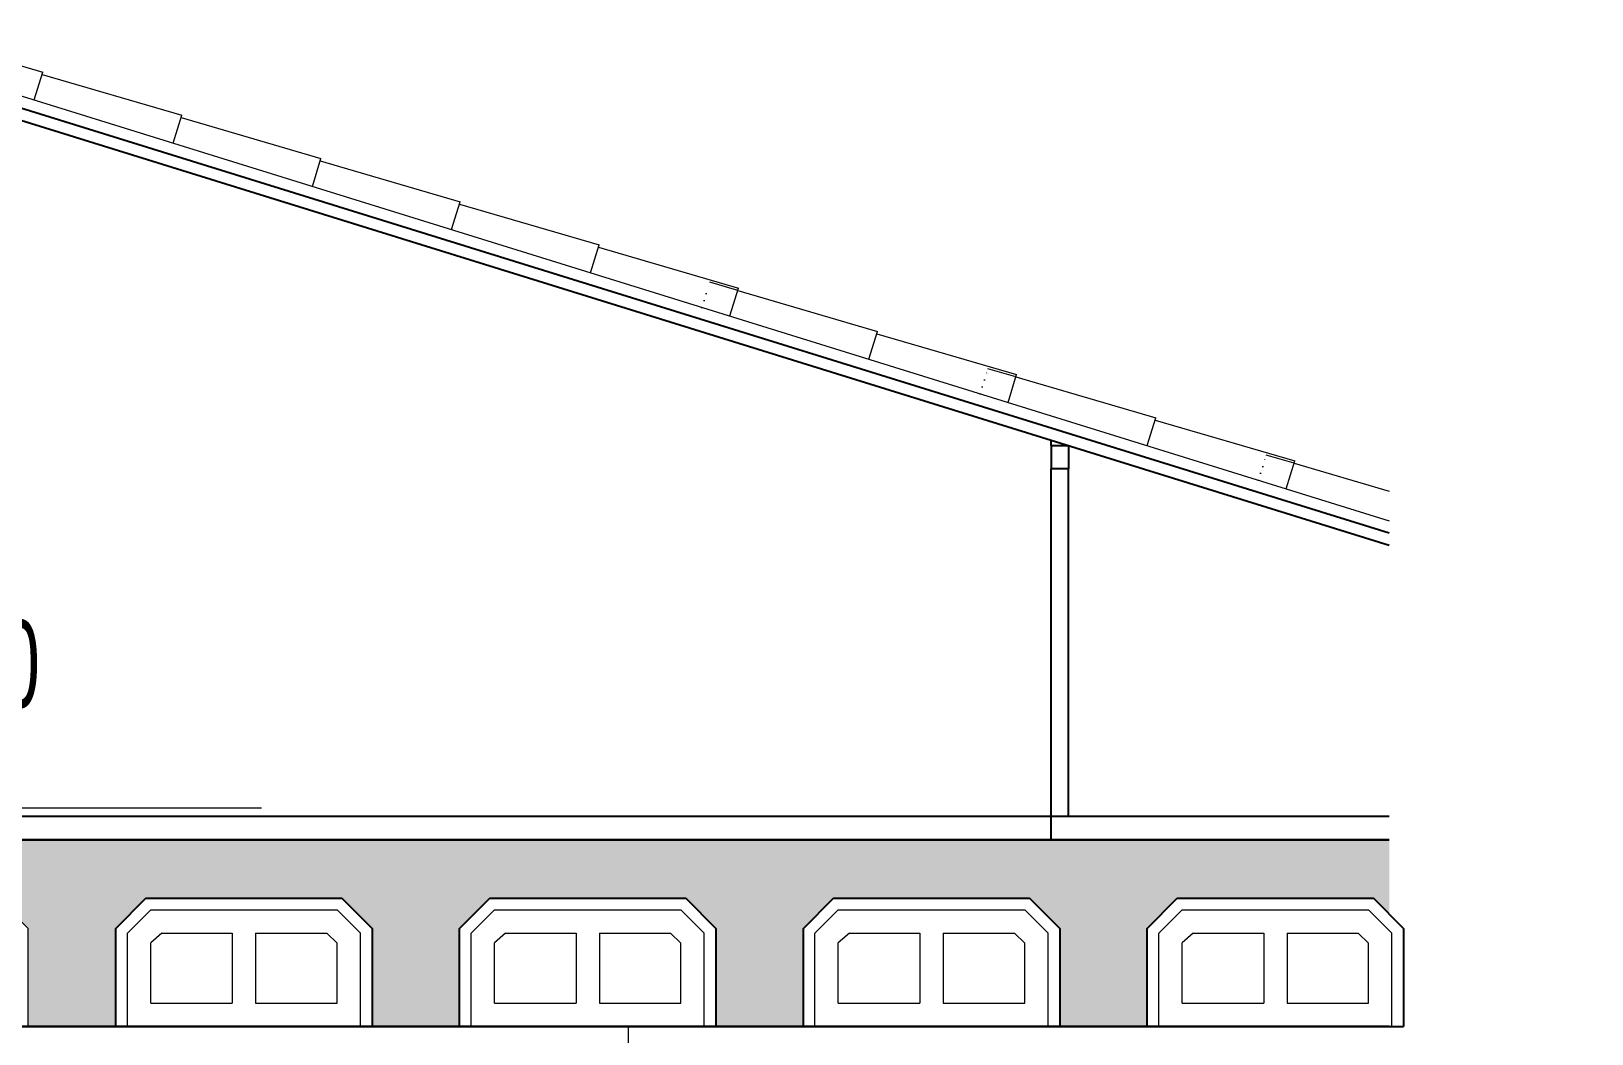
# Model space of a CAD drawing. Extents: x 775040 to 808375, y 4159409 to 4163651.
# Drawn here: x 805480 to 806150, y 4161289 to 4161719 of the extents above; entities that cross this region are included whole.
import ezdxf

# ---------------------------------------------------------------- set-up
doc = ezdxf.new("R2010")
doc.units = 0
doc.header["$MEASUREMENT"] = 0
doc.linetypes.add('ACAD_ISO07W100', pattern=[3, 0, -3])
for name, color, linetype, lineweight in [('25yazi', 255, 'Continuous', 15), ('duvar', 7, 'Continuous', 25), ('kapı', 3, 'Continuous', 9), ('P-HatchLight', 200, 'Continuous', 5), ('P-Levels', 240, 'Continuous', 20), ('P-Oklar', 31, 'Continuous', 18), ('Z_asmolen', 53, 'Continuous', 9), ('Z_g3', 3, 'Continuous', 13), ('Z_izdot', 42, 'ACAD_ISO07W100', 9), ('Z_iç ölçü dikey', 111, 'Continuous', 25), ('Z_kesit döşeme', 5, 'Continuous', 30), ('Z_kolon tarama', 171, 'Continuous', 5), ('Z_sıva', 241, 'Continuous', 5)]:
    doc.layers.add(name, color=color, linetype=linetype, lineweight=lineweight)
doc.layers.add('kot', color=4, linetype='Continuous')
doc.styles.add('50', font='swisscl.ttf', dxfattribs={"height": 50})

# ---------------------------------------------------------------- blocks, each defined once
blk = doc.blocks.new('asbnm')
at = {"layer": 'Z_asmolen'}
for p, q in [((44128.83, -2548.34), (44123.66, -2553.51)), ((44162.49, -2548.34), (44128.83, -2548.34)), ((44162.49, -2548.34), (44167.66, -2553.51)), ((44187.83, -2548.34), (44182.66, -2553.51)), ((44221.49, -2548.34), (44187.83, -2548.34)), ((44221.49, -2548.34), (44226.66, -2553.51)), ((44129.66, -2550.34), (44125.66, -2554.34)), ((44161.66, -2550.34), (44129.66, -2550.34)), ((44161.66, -2550.34), (44165.66, -2554.34)), ((44188.66, -2550.34), (44184.66, -2554.34)), ((44220.66, -2550.34), (44188.66, -2550.34)), ((44220.66, -2550.34), (44224.66, -2554.34)), ((44123.66, -2570.34), (44123.66, -2553.51)), ((44125.66, -2570.34), (44125.66, -2554.34)), ((44131.43, -2554.34), (44129.66, -2556.07)), ((44143.66, -2554.34), (44131.43, -2554.34)), ((44143.66, -2554.34), (44143.66, -2566.34)), ((44159.76, -2554.34), (44147.66, -2554.34)), ((44147.66, -2554.34), (44147.66, -2566.34)), ((44159.76, -2554.34), (44161.66, -2556.01)), ((44165.66, -2570.34), (44165.66, -2554.34)), ((44167.66, -2570.34), (44167.66, -2553.51)), ((44182.66, -2570.34), (44182.66, -2553.51)), ((44184.66, -2570.34), (44184.66, -2554.34)), ((44190.43, -2554.34), (44188.66, -2556.07)), ((44202.66, -2554.34), (44190.43, -2554.34)), ((44202.66, -2554.34), (44202.66, -2566.34)), ((44218.76, -2554.34), (44206.66, -2554.34)), ((44206.66, -2554.34), (44206.66, -2566.34)), ((44218.76, -2554.34), (44220.66, -2556.01)), ((44224.66, -2570.34), (44224.66, -2554.34)), ((44226.66, -2570.34), (44226.66, -2553.51)), ((44129.66, -2566.34), (44129.66, -2556.07)), ((44161.66, -2566.34), (44161.66, -2556.01)), ((44188.66, -2566.34), (44188.66, -2556.07)), ((44220.66, -2566.34), (44220.66, -2556.01)), ((44143.66, -2566.34), (44129.66, -2566.34)), ((44161.66, -2566.34), (44147.66, -2566.34)), ((44202.66, -2566.34), (44188.66, -2566.34)), ((44220.66, -2566.34), (44206.66, -2566.34)), ((44167.66, -2570.34), (44123.66, -2570.34)), ((44226.66, -2570.34), (44182.66, -2570.34))]:
    blk.add_line(p, q, dxfattribs=at)
blk = doc.blocks.new('KOTLAMAGORUNUS KESITTE')
at = {"layer": 'P-HatchLight'}
for points in [[(0.1521, 0.1484), (0.0722, 0.01), (-0.0077, 0.1484)], [(0.1434, 0.1434), (0.0722, 0.02), (0.0009, 0.1434)], [(0.1348, 0.1384), (0.0722, 0.03), (0.0096, 0.1384)], [(0.1261, 0.1334), (0.0722, 0.04), (0.0183, 0.1334)], [(0.1175, 0.1284), (0.0722, 0.05), (0.0269, 0.1284)], [(0.1088, 0.1234), (0.0722, 0.06), (0.0356, 0.1234)], [(0.1001, 0.1184), (0.0722, 0.07), (0.0442, 0.1184)], [(0.0915, 0.1134), (0.0722, 0.08), (0.0529, 0.1134)], [(0.0828, 0.1084), (0.0722, 0.09), (0.0616, 0.1084)], [(0.0742, 0.1034), (0.0722, 0.1), (0.0702, 0.1034)]]:
    blk.add_lwpolyline(points, close=True, dxfattribs=at)
at = {"layer": 'P-Oklar', "color": 2, "ltscale": 0.5}
blk.add_line((0, 0), (0.7795, 0), dxfattribs=at)
blk.add_lwpolyline([(-0.0164, 0.1534), (0.0722, 0), (0.1608, 0.1534)], close=True, dxfattribs=at)
at = {"layer": 'P-Levels', "color": 7, "style": '50', "width": 0.8}
blk.add_attdef('%%P0.00', (-0.0314, 0.1775), '', height=0.15, dxfattribs=at)

msp = doc.modelspace()

# ---------------------------------------------------------------- hatches: boundary and pattern name
at = {"layer": 'Z_kolon tarama'}
h = msp.add_hatch(dxfattribs=at)
h.set_pattern_fill('ANSI33', color=256, scale=37.5, style=0)
h.set_pattern_definition([(45, (-1176038.405, -6240780.584), (-6.629126074, 6.629126074), []), (45, (-1176031.7755, -6240780.584), (-6.629126074, 6.629126074), [4.6875, -2.34375])])
h.paths.add_polyline_path([(805234.19, 4161347.27), (805318.33, 4161347.27), (805331.26, 4161334.34), (805331.26, 4161292.27), (805368.76, 4161292.27), (805368.76, 4161334.34), (805381.69, 4161347.27), (805465.83, 4161347.27), (805476.43, 4161336.67), (805476.43, 4161372.27), (804286.26, 4161372.27), (804286.26, 4161292.27), (804336.26, 4161292.27), (804336.26, 4161334.34), (804349.19, 4161347.27), (804433.33, 4161347.27), (804446.26, 4161334.34), (804446.26, 4161292.27), (804483.76, 4161292.27), (804483.76, 4161334.34), (804496.69, 4161347.27), (804580.83, 4161347.27), (804593.76, 4161334.34), (804593.76, 4161292.27), (804631.26, 4161292.27), (804631.26, 4161334.34), (804644.19, 4161347.27), (804728.33, 4161347.27), (804741.26, 4161334.34), (804741.26, 4161292.27), (804778.76, 4161292.27), (804778.76, 4161334.34), (804791.69, 4161347.27), (804875.83, 4161347.27), (804888.76, 4161334.34), (804888.76, 4161292.27), (804926.26, 4161292.27), (804926.26, 4161334.34), (804939.19, 4161347.27), (805023.33, 4161347.27), (805036.26, 4161334.34), (805036.26, 4161292.27), (805073.76, 4161292.27), (805073.76, 4161334.34), (805086.69, 4161347.27), (805170.83, 4161347.27), (805183.76, 4161334.34), (805183.76, 4161292.27), (805221.26, 4161292.27), (805221.26, 4161334.34)])
h.paths.add_polyline_path([(804616.98, 4161311.81), (804616.98, 4161352.73), (804570.1, 4161352.73), (804570.1, 4161311.81)], flags=24)
h.paths.add_polyline_path([(806271.54, 4161311.81), (806271.54, 4161352.73), (806224.67, 4161352.73), (806224.67, 4161311.81)], flags=25)
h.paths.add_polyline_path([(806062.59, 4161340.51), (806062.59, 4161372.27), (805476.43, 4161372.27), (805476.43, 4161336.67), (805478.76, 4161334.34), (805478.76, 4161292.27), (805516.26, 4161292.27), (805516.26, 4161334.34), (805529.19, 4161347.27), (805613.33, 4161347.27), (805626.26, 4161334.34), (805626.26, 4161292.27), (805663.76, 4161292.27), (805663.76, 4161334.34), (805676.69, 4161347.27), (805760.83, 4161347.27), (805773.76, 4161334.34), (805773.76, 4161292.27), (805811.26, 4161292.27), (805811.26, 4161334.34), (805824.19, 4161347.27), (805908.33, 4161347.27), (805921.26, 4161334.34), (805921.26, 4161292.27), (805958.76, 4161292.27), (805958.76, 4161334.34), (805971.69, 4161347.27), (806055.83, 4161347.27)])

# ---------------------------------------------------------------- linework, layer by layer
at = {"layer": 'duvar', "color": 4}
msp.add_line((805425.01, 4161382.52), (806062.59, 4161382.52), dxfattribs=at)
at = {"layer": 'Z_asmolen'}
for p, q in [((805971.69, 4161347.27), (805958.76, 4161334.34)), ((805971.69, 4161347.27), (806055.83, 4161347.27)), ((806055.83, 4161347.27), (806068.76, 4161334.34)), ((805973.76, 4161342.27), (805963.76, 4161332.27)), ((805973.76, 4161342.27), (806053.76, 4161342.27)), ((806053.76, 4161342.27), (806063.76, 4161332.27)), ((805958.76, 4161292.27), (805958.76, 4161334.34)), ((805963.76, 4161292.27), (805963.76, 4161332.27)), ((805978.51, 4161332.27), (805973.76, 4161328.09)), ((805978.51, 4161332.27), (806008.76, 4161332.27)), ((806008.76, 4161332.27), (806008.76, 4161302.27)), ((806018.76, 4161332.27), (806049.32, 4161332.27)), ((806018.76, 4161332.27), (806018.76, 4161302.27)), ((806049.32, 4161332.27), (806053.76, 4161327.96)), ((806063.76, 4161292.27), (806063.76, 4161332.27)), ((806068.76, 4161292.27), (806068.76, 4161334.34)), ((805973.76, 4161302.27), (805973.76, 4161328.09)), ((806053.76, 4161302.27), (806053.76, 4161327.96)), ((805973.76, 4161302.27), (806008.76, 4161302.27)), ((806018.76, 4161302.27), (806053.76, 4161302.27)), ((805958.76, 4161292.27), (806068.76, 4161292.27))]:
    msp.add_line(p, q, dxfattribs=at)
at = {"layer": 'Z_g3', "linetype": 'Continuous'}
msp.add_line((805736.26, 4160846.02), (805736.26, 4161292.27), dxfattribs=at)
at = {"layer": 'Z_izdot'}
for p, q in [((805767.74, 4161600.71), (805771.08, 4161611.46)), ((805887.12, 4161563.65), (805890.46, 4161574.39)), ((806006.5, 4161526.59), (806009.83, 4161537.33))]:
    msp.add_line(p, q, dxfattribs=at)
at = {"layer": 'Z_iç ölçü dikey', "color": 5, "linetype": 'Continuous'}
for p, q in [((805421.26, 4161703.05), (806062.59, 4161503.93)), ((805421.26, 4161697.82), (805917.51, 4161543.74)), ((805917.51, 4161541.42), (805917.51, 4161543.74)), ((805917.51, 4161543.74), (806062.59, 4161498.7)), ((805917.51, 4161541.42), (805917.51, 4161543.74)), ((805917.51, 4161541.42), (805925.01, 4161541.42)), ((805917.51, 4161541.42), (805917.51, 4161531.42)), ((805917.51, 4161541.42), (805925.01, 4161541.42)), ((805917.51, 4161541.42), (805917.51, 4161531.42)), ((805925.01, 4161541.42), (805925.01, 4161531.42)), ((805925.01, 4161541.42), (805925.01, 4161531.42)), ((805917.51, 4161372.27), (805917.51, 4161531.42)), ((805925.01, 4161531.42), (805917.51, 4161531.42)), ((805925.01, 4161531.42), (805917.51, 4161531.42)), ((805925.01, 4161382.52), (805925.01, 4161531.42)), ((805516.26, 4161334.34), (805529.19, 4161347.27)), ((805529.19, 4161347.27), (805613.33, 4161347.27)), ((805613.33, 4161347.27), (805626.26, 4161334.34)), ((805663.76, 4161334.34), (805676.69, 4161347.27)), ((805676.69, 4161347.27), (805760.83, 4161347.27)), ((805760.83, 4161347.27), (805773.76, 4161334.34)), ((805811.26, 4161334.34), (805824.19, 4161347.27)), ((805824.19, 4161347.27), (805908.33, 4161347.27)), ((805908.33, 4161347.27), (805921.26, 4161334.34)), ((805958.76, 4161334.34), (805971.69, 4161347.27)), ((805971.69, 4161347.27), (806055.83, 4161347.27)), ((806055.83, 4161347.27), (806068.76, 4161334.34)), ((805516.26, 4161292.27), (805516.26, 4161334.34)), ((805626.26, 4161334.34), (805626.26, 4161292.27)), ((805663.76, 4161292.27), (805663.76, 4161334.34)), ((805773.76, 4161334.34), (805773.76, 4161292.27)), ((805811.26, 4161292.27), (805811.26, 4161334.34)), ((805921.26, 4161334.34), (805921.26, 4161292.27)), ((805958.76, 4161292.27), (805958.76, 4161334.34)), ((806068.76, 4161334.34), (806068.76, 4161292.27)), ((805958.76, 4161292.27), (806068.76, 4161292.27))]:
    msp.add_line(p, q, dxfattribs=at)
at = {"layer": 'Z_kesit döşeme', "linetype": 'Continuous'}
msp.add_lwpolyline([(806062.59, 4161372.27), (804286.26, 4161372.27), (804286.26, 4161292.27), (806062.59, 4161292.27)], dxfattribs=at)
at = {"layer": 'Z_sıva', "linetype": 'Continuous'}
for p, q in [((805424.94, 4161719.14), (805484.94, 4161701.61)), ((805420.92, 4161708.39), (806062.59, 4161509.17)), ((805481.23, 4161689.67), (805484.94, 4161701.61)), ((805484.63, 4161700.61), (805544.63, 4161683.07)), ((805540.92, 4161671.14), (805544.63, 4161683.07)), ((805544.32, 4161682.08), (805604.32, 4161664.54)), ((805600.61, 4161652.6), (805604.32, 4161664.54)), ((805600.61, 4161652.6), (805604.32, 4161664.54)), ((805604.01, 4161663.55), (805664.01, 4161646.01)), ((805660.3, 4161634.07), (805664.01, 4161646.01)), ((805663.7, 4161645.02), (805723.7, 4161627.48)), ((805719.99, 4161615.54), (805723.7, 4161627.48)), ((805719.99, 4161615.54), (805723.7, 4161627.48)), ((805723.39, 4161626.48), (805783.39, 4161608.95)), ((805783.08, 4161607.95), (805771.08, 4161611.46)), ((805779.68, 4161597.01), (805783.39, 4161608.95)), ((805779.68, 4161597.01), (805783.39, 4161608.95)), ((805783.08, 4161607.95), (805843.07, 4161590.41)), ((805839.37, 4161578.48), (805843.07, 4161590.41)), ((805839.37, 4161578.48), (805843.07, 4161590.41)), ((805842.77, 4161589.42), (805902.76, 4161571.88)), ((805902.45, 4161570.89), (805890.46, 4161574.39)), ((805899.06, 4161559.94), (805902.76, 4161571.88)), ((805899.06, 4161559.94), (805902.76, 4161571.88)), ((805902.45, 4161570.89), (805962.45, 4161553.35)), ((805958.75, 4161541.41), (805962.45, 4161553.35)), ((805958.75, 4161541.41), (805962.45, 4161553.35)), ((805962.14, 4161552.36), (806022.14, 4161534.82)), ((806021.83, 4161533.82), (806009.83, 4161537.33)), ((806018.44, 4161522.88), (806022.14, 4161534.82)), ((806018.44, 4161522.88), (806022.14, 4161534.82)), ((806021.83, 4161533.82), (806062.59, 4161521.91))]:
    msp.add_line(p, q, dxfattribs=at)

# ---------------------------------------------------------------- block references
at = {"layer": 'kapı', "xscale": -2.5, "yscale": 2.5, "zscale": 2.5}
for p in [(915935.4, 4167718.13), (916230.4, 4167718.13)]:
    msp.add_blockref('asbnm', p, dxfattribs=at)
at = {"layer": 'kot'}
ref = msp.add_blockref('KOTLAMAGORUNUS KESITTE', (805383.99, 4161385.99), dxfattribs=dict(at, xscale=250, yscale=250, zscale=250))
ref.add_attrib('%%P0.00', '+6,50', (805405.9, 4161429.07), dxfattribs={"layer": '25yazi', "height": 37.5, "style": '50', "width": 0.8})

doc.saveas('drawing.dxf')
